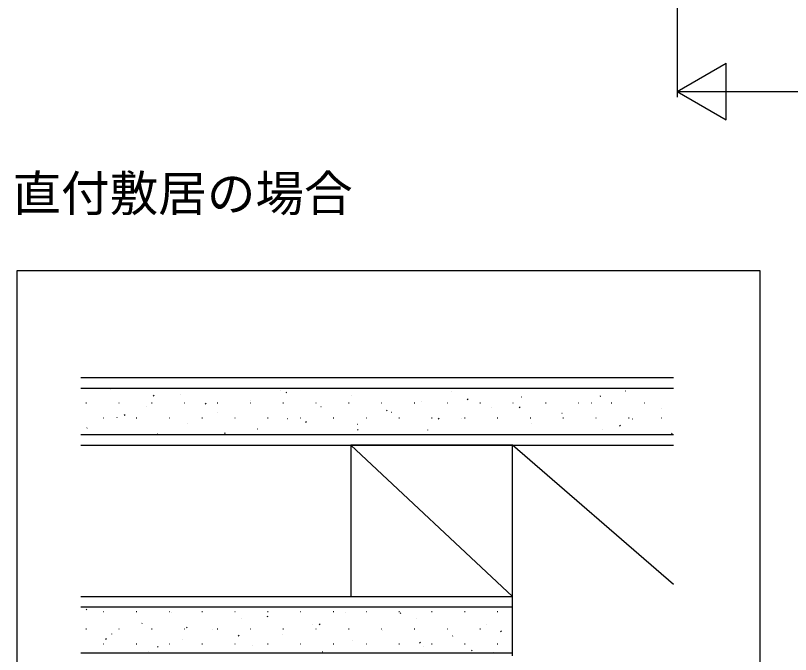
# Model space of a CAD drawing. Units: millimetres, scale not verified. Extents: x -525 to 525, y -783 to 779.
# Drawn here: x -115.4 to 28.2, y -637.9 to -519.6 of the extents above; entities that cross this region are included whole.
import ezdxf
from ezdxf.enums import TextEntityAlignment as Align

# ---------------------------------------------------------------- set-up
doc = ezdxf.new("R2010")
doc.units = ezdxf.units.MM
doc.header["$LTSCALE"] = 4
for name, color, linetype in [('0-1_USER1', 3, 'Continuous'), ('0-3_YKK_12', 2, 'Continuous'), ('0-6_YKK_D', 6, 'Continuous'), ('0-8_YSS_K', 3, 'Continuous')]:
    doc.layers.add(name, color=color, linetype=linetype)
doc.styles.add('ＭＳ ゴシック', font='')
doc.styles.get('ＭＳ ゴシック').set_extended_font_data('MS Gothic')

msp = doc.modelspace()

# ---------------------------------------------------------------- linework, layer by layer
at = {"layer": '0-3_YKK_12'}
msp.add_lwpolyline([(22.557, -566.819), (-115.09, -566.819), (-115.09, -760.819), (22.557, -760.819)], close=True, dxfattribs=at)
at = {"layer": '0-6_YKK_D'}
for p, q in [((7.189, -474.646), (7.189, -534.646)), ((7.189, -533.646), (16.283, -528.396)), ((16.283, -538.896), (16.283, -528.396)), ((7.189, -533.646), (16.283, -538.896)), ((7.189, -533.646), (25.376, -533.646)), ((17.689, -533.646), (430.689, -533.646))]:
    msp.add_line(p, q, dxfattribs=at)
at = {"layer": '0-8_YSS_K'}
for p, q in [((6.501, -586.62), (-103.279, -586.62)), ((6.501, -588.62), (-103.279, -588.62)), ((-97.837, -588.736), (-97.818, -588.729)), ((-89.845, -589.985), (-89.679, -589.875)), ((-84.818, -589.807), (-84.799, -589.801)), ((-66.219, -588.903), (-66.201, -588.896)), ((-65.256, -589.381), (-65.089, -589.271)), ((-53.201, -589.975), (-53.182, -589.968)), ((-34.696, -589.104), (-34.677, -589.097)), ((-7.089, -590.059), (-6.923, -589.949)), ((-2.419, -589.038), (-2.4, -589.031)), ((-102.311, -591.279), (-102.211, -591.279)), ((-96.231, -591.279), (-96.131, -591.279)), ((-90.151, -591.279), (-90.051, -591.279)), ((-84.071, -591.279), (-83.971, -591.279)), ((-80.24, -591.463), (-80.073, -591.353)), ((-77.991, -591.279), (-77.891, -591.279)), ((-71.911, -591.279), (-71.811, -591.279)), ((-71.8, -590.879), (-71.781, -590.872)), ((-65.831, -591.279), (-65.731, -591.279)), ((-59.751, -591.279), (-59.651, -591.279)), ((-53.671, -591.279), (-53.571, -591.279)), ((-47.591, -591.279), (-47.491, -591.279)), ((-41.511, -591.279), (-41.411, -591.279)), ((-40.182, -591.047), (-40.164, -591.04)), ((-35.431, -591.279), (-35.331, -591.279)), ((-31.679, -590.663), (-31.512, -590.553)), ((-29.351, -591.279), (-29.251, -591.279)), ((-23.271, -591.279), (-23.171, -591.279)), ((-21.678, -590.176), (-21.659, -590.169)), ((-17.191, -591.279), (-17.091, -591.279)), ((-11.111, -591.279), (-11.011, -591.279)), ((-8.659, -591.247), (-8.64, -591.241)), ((-5.031, -591.279), (-4.931, -591.279)), ((1.049, -591.279), (1.149, -591.279)), ((-91.059, -592.017), (-91.04, -592.01)), ((-58.781, -591.951), (-58.762, -591.944)), ((-46.663, -592.745), (-46.496, -592.635)), ((-27.164, -592.118), (-27.145, -592.112)), ((-22.073, -592.141), (-21.907, -592.031)), ((4.359, -592.319), (4.378, -592.313)), ((-99.081, -594.029), (-98.981, -594.029)), ((-96.545, -593.96), (-96.526, -593.953)), ((-95.224, -593.545), (-95.057, -593.435)), ((-93.001, -594.029), (-92.901, -594.029)), ((-86.921, -594.029), (-86.821, -594.029)), ((-80.841, -594.029), (-80.741, -594.029)), ((-78.04, -593.089), (-78.021, -593.082)), ((-74.761, -594.029), (-74.661, -594.029)), ((-68.681, -594.029), (-68.581, -594.029)), ((-65.022, -594.161), (-65.003, -594.154)), ((-62.601, -594.029), (-62.501, -594.029)), ((-56.521, -594.029), (-56.421, -594.029)), ((-50.441, -594.029), (-50.341, -594.029)), ((-45.763, -593.023), (-45.744, -593.016)), ((-44.361, -594.029), (-44.261, -594.029)), ((-38.281, -594.029), (-38.181, -594.029)), ((-37.057, -594.223), (-36.89, -594.113)), ((-32.744, -594.095), (-32.725, -594.088)), ((-32.201, -594.029), (-32.101, -594.029)), ((-26.121, -594.029), (-26.021, -594.029)), ((-20.041, -594.029), (-19.941, -594.029)), ((-14.145, -593.19), (-14.127, -593.184)), ((-13.961, -594.029), (-13.861, -594.029)), ((-7.881, -594.029), (-7.781, -594.029)), ((-1.801, -594.029), (-1.701, -594.029)), ((-1.127, -594.262), (-1.108, -594.255)), ((4.279, -594.029), (4.379, -594.029)), ((-83.526, -595.032), (-83.507, -595.025)), ((-61.646, -594.827), (-61.48, -594.717)), ((-52.003, -595.233), (-51.984, -595.226)), ((-19.726, -595.166), (-19.707, -595.16)), ((-3.48, -595.506), (-3.313, -595.395)), ((-103.279, -597.12), (6.501, -597.12)), ((-102.125, -595.936), (-102.106, -595.929)), ((-89.107, -597.008), (-89.088, -597.001)), ((-76.63, -596.909), (-76.464, -596.799)), ((-70.508, -596.104), (-70.489, -596.097)), ((-52.041, -596.305), (-51.874, -596.195)), ((-38.985, -596.304), (-38.966, -596.298)), ((-6.707, -596.238), (-6.688, -596.232)), ((6.126, -596.984), (6.292, -596.873)), ((-103.279, -599.12), (6.501, -599.12)), ((-53.279, -599.12), (-23.279, -627.12)), ((6.501, -624.94), (-23.279, -599.12)), ((-23.279, -627.12), (-23.279, -599.12)), ((-103.279, -627.12), (-53.279, -627.12)), ((-53.279, -627.12), (-23.279, -627.12)), ((-23.279, -638.12), (-23.279, -627.12)), ((-23.279, -629.12), (-103.279, -629.12)), ((-102.299, -629.571), (-102.133, -629.46)), ((-99.081, -629.909), (-98.981, -629.909)), ((-93.001, -629.909), (-92.901, -629.909)), ((-86.921, -629.909), (-86.821, -629.909)), ((-86.464, -630.163), (-86.445, -630.157)), ((-80.841, -629.909), (-80.741, -629.909)), ((-74.761, -629.909), (-74.661, -629.909)), ((-68.681, -629.909), (-68.581, -629.909)), ((-62.601, -629.909), (-62.501, -629.909)), ((-56.521, -629.909), (-56.421, -629.909)), ((-54.186, -630.097), (-54.167, -630.09)), ((-50.441, -629.909), (-50.341, -629.909)), ((-44.361, -629.909), (-44.261, -629.909)), ((-44.133, -630.249), (-43.966, -630.139)), ((-38.281, -629.909), (-38.181, -629.909)), ((-35.587, -629.193), (-35.568, -629.186)), ((-32.201, -629.909), (-32.101, -629.909)), ((-26.121, -629.909), (-26.021, -629.909)), ((-73.445, -631.235), (-73.426, -631.228)), ((-68.722, -630.853), (-68.555, -630.743)), ((-41.168, -631.169), (-41.149, -631.162)), ((-91.95, -632.106), (-91.931, -632.099)), ((-83.706, -632.935), (-83.539, -632.825)), ((-60.427, -632.307), (-60.408, -632.3)), ((-59.117, -632.331), (-58.95, -632.221)), ((-28.149, -632.241), (-28.13, -632.234)), ((-102.311, -633.139), (-102.211, -633.139)), ((-97.53, -634.082), (-97.511, -634.075)), ((-96.231, -633.139), (-96.131, -633.139)), ((-90.151, -633.139), (-90.051, -633.139)), ((-84.071, -633.139), (-83.971, -633.139)), ((-78.931, -633.178), (-78.912, -633.171)), ((-77.991, -633.139), (-77.891, -633.139)), ((-74.101, -634.413), (-73.934, -634.303)), ((-71.911, -633.139), (-71.811, -633.139)), ((-65.913, -634.25), (-65.894, -634.243)), ((-65.831, -633.139), (-65.731, -633.139)), ((-59.751, -633.139), (-59.651, -633.139)), ((-53.671, -633.139), (-53.571, -633.139)), ((-47.591, -633.139), (-47.491, -633.139)), ((-47.408, -633.379), (-47.389, -633.372)), ((-41.511, -633.139), (-41.411, -633.139)), ((-35.431, -633.139), (-35.331, -633.139)), ((-34.39, -634.451), (-34.371, -634.444)), ((-29.351, -633.139), (-29.251, -633.139)), ((-25.539, -633.613), (-25.372, -633.503)), ((-99.081, -635.889), (-98.981, -635.889)), ((-98.69, -635.017), (-98.523, -634.907)), ((-93.001, -635.889), (-92.901, -635.889)), ((-86.921, -635.889), (-86.821, -635.889)), ((-84.512, -635.154), (-84.493, -635.147)), ((-80.841, -635.889), (-80.741, -635.889)), ((-74.761, -635.889), (-74.661, -635.889)), ((-68.681, -635.889), (-68.581, -635.889)), ((-62.601, -635.889), (-62.501, -635.889)), ((-56.521, -635.889), (-56.421, -635.889)), ((-52.894, -635.321), (-52.875, -635.315)), ((-50.441, -635.889), (-50.341, -635.889)), ((-44.361, -635.889), (-44.261, -635.889)), ((-40.523, -635.695), (-40.356, -635.585)), ((-38.281, -635.889), (-38.181, -635.889)), ((-32.201, -635.889), (-32.101, -635.889)), ((-26.121, -635.889), (-26.021, -635.889)), ((-89.084, -636.495), (-88.918, -636.385)), ((-71.493, -636.226), (-71.474, -636.219)), ((-58.475, -637.298), (-58.456, -637.291)), ((-39.876, -636.393), (-39.857, -636.387)), ((-30.918, -637.173), (-30.751, -637.063)), ((-23.279, -637.62), (-103.279, -637.62)), ((-90.752, -637.364), (-90.733, -637.357)), ((-26.857, -637.465), (-26.838, -637.458))]:
    msp.add_line(p, q, dxfattribs=at)
msp.add_lwpolyline([(-23.279, -599.12), (-53.279, -599.12), (-53.279, -627.12)], dxfattribs=at)

# ---------------------------------------------------------------- texts
at = {"layer": '0-1_USER1', "style": 'ＭＳ ゴシック'}
msp.add_text('直付敷居の場合', height=6.598, dxfattribs=at).set_placement((-115.92, -557.768), align=Align.BOTTOM_LEFT)

doc.saveas('drawing.dxf')
